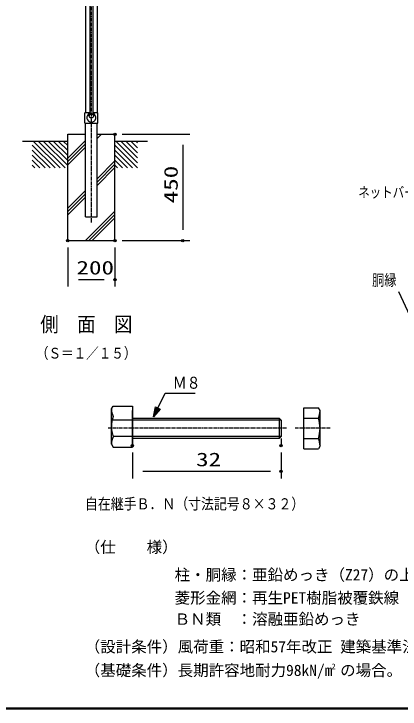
# Model space of a CAD drawing. Units: millimetres, scale not verified. Extents: x -4425 to 4425, y -3150 to 3150.
# Drawn here: x -165 to 1471, y -2925 to 20 of the extents above; entities that cross this region are included whole.
import ezdxf
from ezdxf.enums import TextEntityAlignment as Align

# ---------------------------------------------------------------- set-up
doc = ezdxf.new("R2010")
doc.units = ezdxf.units.MM
doc.header["$LTSCALE"] = 20
doc.header["$PDMODE"] = 32
doc.header["$PDSIZE"] = 10
doc.linetypes.add('USER1', pattern=[1.125, 0.75, -0.125, 0.125, -0.125])
for name, color, linetype, lineweight in [('0-1_2', 7, 'Continuous', 25), ('0-2_1', 7, 'Continuous', 25), ('0-3_13', 7, 'Continuous', 25), ('0-8_0', 1, 'Continuous', 25), ('0-A_WAKU', 7, 'Continuous', 25), ('0-B_D-TTL-TXT', 7, 'Continuous', 25)]:
    doc.layers.add(name, color=color, linetype=linetype, lineweight=lineweight)
doc.layers.add('0-9_DEFPOINTS', color=7, linetype='Continuous')
doc.styles.add('ＭＳ ゴシック', font='')
doc.styles.get('ＭＳ ゴシック').set_extended_font_data('MS Gothic')

msp = doc.modelspace()

# ---------------------------------------------------------------- linework, layer by layer
at = {"layer": '0-1_2'}
for p, q in [((336.49, -1811.06), (336.49, -1659.86)), ((1062.44, -1649.06), (1124.88, -1649.06)), ((1062.44, -1692.26), (1062.44, -1649.06)), ((336.49, -1692.26), (957.86, -1692.26)), ((966.5, -1700.9), (966.5, -1770.02)), ((1062.44, -1692.26), (1124.88, -1692.26)), ((1062.44, -1778.66), (1124.88, -1778.66)), ((248.3, -1803.22), (254.99, -1814.8)), ((1062.44, -1821.86), (1124.88, -1821.86)), ((1131.56, -1810.29), (1124.88, -1821.86))]:
    msp.add_line(p, q, dxfattribs=at)
at = {"layer": '0-1_2', "color": 4}
for p, q in [((966.5, -1700.9), (250.97, -1700.9)), ((966.5, -1770.02), (254.5, -1770.02))]:
    msp.add_line(p, q, dxfattribs=at)
at = {"layer": '0-1_2'}
for points in [[(248.3, -1803.22), (248.3, -1653.57), (254.99, -1641.99)], [(1131.56, -1810.29), (1131.56, -1660.64), (1124.88, -1649.06)], [(957.86, -1778.66), (336.49, -1778.66), (336.49, -1692.26)]]:
    msp.add_lwpolyline(points, dxfattribs=at)
for centre, radius, start, end in [((326.41, -1653.57), 78.11, 179.99966, 203.88217), ((1053.45, -1660.64), 78.11, 336.11783, 0.00034), ((391.18, -1728.4), 142.88, 162.40051, 197.59897), ((988.68, -1735.46), 142.88, 342.40103, 17.59949), ((326.41, -1803.22), 78.11, 156.11694, 179.99983), ((1053.45, -1810.29), 78.11, 0.00017, 23.88306)]:
    msp.add_arc(centre, radius, start, end, dxfattribs=at)
at = {"layer": '0-2_1', "color": 2, "linetype": 'USER1'}
for p, q in [((162.77, 1759.87), (162.77, -863.94)), ((990.1, -1735.46), (234.79, -1735.46)), ((1174.92, -1735.46), (1025.51, -1735.46))]:
    msp.add_line(p, q, dxfattribs=at)
at = {"layer": '0-2_1'}
for p, q in [((137.77, 133), (137.77, -399.7)), ((187.77, 133), (187.77, -399.7)), ((157.23, -404.94), (152.11, -410.06)), ((168.24, -405.05), (173.36, -410.17)), ((137.77, -490.21), (137.77, -442.71)), ((187.77, -840.22), (187.77, -442.71)), ((62.81, -490.21), (137.82, -490.21)), ((62.81, -940.23), (62.81, -490.21)), ((137.77, -840.22), (137.77, -490.21)), ((187.82, -490.21), (262.82, -490.21)), ((262.82, -940.23), (262.82, -490.21)), ((62.77, -520.21), (-128.93, -520.21)), ((400.21, -520.21), (262.77, -520.21)), ((137.77, -840.22), (187.77, -840.22)), ((62.81, -940.22), (262.82, -940.23)), ((957.86, -1692.26), (966.5, -1700.9)), ((336.49, -1778.66), (336.49, -1808.66)), ((957.86, -1778.66), (966.5, -1770.02)), ((966.5, -1778.66), (966.5, -1808.66))]:
    msp.add_line(p, q, dxfattribs=at)
at = {"layer": '0-2_1', "color": 4}
for p, q in [((187.82, -508.51), (206.12, -490.21)), ((-82.26, -520.21), (30.25, -632.71)), ((-61.04, -520.21), (51.46, -632.71)), ((-39.83, -520.21), (62.77, -622.81)), ((-18.62, -520.21), (62.77, -601.59)), ((2.6, -520.21), (62.77, -580.38)), ((23.81, -520.21), (62.77, -559.16)), ((45.03, -520.21), (62.77, -537.95)), ((62.81, -591.09), (137.82, -516.08)), ((267.75, -520.21), (359.04, -611.5)), ((288.97, -520.21), (359.04, -590.29)), ((310.18, -520.21), (359.04, -569.07)), ((331.39, -520.21), (359.04, -547.86)), ((352.61, -520.21), (359.04, -526.64)), ((-87.24, -536.44), (9.03, -632.71)), ((-87.24, -557.66), (-12.18, -632.71)), ((62.81, -605.23), (137.82, -530.23)), ((62.81, -619.37), (137.82, -544.37)), ((262.77, -536.44), (359.04, -632.71)), ((262.77, -557.66), (337.83, -632.71)), ((-87.24, -578.87), (-33.4, -632.71)), ((262.77, -578.87), (316.61, -632.71)), ((-87.24, -600.08), (-54.61, -632.71)), ((187.82, -678.22), (262.82, -603.22)), ((187.82, -692.37), (262.82, -617.36)), ((262.77, -600.08), (295.4, -632.71)), ((-87.24, -621.3), (-75.82, -632.71)), ((187.82, -706.51), (262.82, -631.51)), ((262.77, -621.3), (274.19, -632.71)), ((62.81, -803.23), (137.82, -728.22)), ((62.81, -817.37), (137.82, -742.37)), ((62.81, -831.51), (137.82, -756.51)), ((137.95, -940.22), (262.82, -815.36)), ((152.1, -940.22), (262.82, -829.5)), ((166.24, -940.22), (262.82, -843.65)), ((1512.92, -1259.96), (1464.6, -1157.34)), ((957.86, -1692.26), (957.86, -1778.66))]:
    msp.add_line(p, q, dxfattribs=at)
for points in [[(425.49, -1687.06), (475.46, -1587.12), (603.27, -1587.12)], [(448.97, -1651.84), (434.88, -1668.27), (439.58, -1647.14)]]:
    msp.add_lwpolyline(points, dxfattribs=at)
msp.add_lwpolyline([(453.67, -1654.19), (425.49, -1687.06), (434.88, -1644.79)], close=True, dxfattribs=at)
at = {"layer": '0-2_1'}
msp.add_lwpolyline([(1062.44, -1821.86), (1062.44, -1778.66), (1062.44, -1692.26)], dxfattribs=at)
msp.add_circle((162.77, -412.8), 9, dxfattribs=at)
for centre, radius, start, end in [((162.75, -419.66), 19, 112.92856, 65.65668), ((155.75, -404.18), 2, 349.34329, 96.63702), ((169.75, -404.19), 2, 65.55547, 190.65678)]:
    msp.add_arc(centre, radius, start, end, dxfattribs=at)
at = {"layer": '0-3_13'}
for p, q in [((156.34, 133), (156.34, -402.65)), ((169.2, 133), (169.2, -402.65)), ((156.34, -399.7), (135.27, -399.7)), ((135.27, -442.71), (135.27, -399.7)), ((190.27, -399.7), (169.2, -399.7)), ((190.27, -442.71), (190.27, -399.7)), ((135.27, -442.71), (190.27, -442.71))]:
    msp.add_line(p, q, dxfattribs=at)
at = {"layer": '0-8_0'}
for p, q in [((292.77, -490.21), (579.94, -490.21)), ((292.77, -940.23), (579.94, -940.23)), ((62.81, -970.22), (62.81, -1135.28)), ((262.82, -970.23), (262.82, -1135.28)), ((336.49, -1838.66), (336.49, -1947.46)), ((966.5, -1838.66), (966.5, -1947.46))]:
    msp.add_line(p, q, dxfattribs=at)
at = {"layer": '0-8_0', "color": 2}
for p, q in [((549.94, -535.21), (549.94, -895.23)), ((107.81, -1105.28), (217.82, -1105.28)), ((381.49, -1917.46), (921.5, -1917.46))]:
    msp.add_line(p, q, dxfattribs=at)
at = {"layer": '0-8_0', "color": 7}
for p, q in [((254.99, -1641.99), (336.49, -1641.99)), ((336.49, -1641.99), (336.49, -1814.8)), ((254.99, -1814.8), (336.49, -1814.8))]:
    msp.add_line(p, q, dxfattribs=at)
at = {"layer": '0-9_DEFPOINTS'}
for p in [(262.77, -490.21), (62.81, -940.22), (262.77, -940.23), (262.82, -940.23), (549.94, -940.23), (262.82, -1105.28), (336.49, -1808.66), (966.5, -1808.66), (966.5, -1917.46)]:
    msp.add_point(p, dxfattribs=at)
at = {"layer": '0-A_WAKU'}
msp.add_lwpolyline([(-4050.1, 2925.19), (4199.9, 2925.19), (4199.9, -2924.81), (-4050.1, -2924.81)], close=True, dxfattribs=at)
for points in [[(4197.9, 2923.19), (4197.9, -2922.81), (-4048.1, -2922.81)], [(4195.9, 2921.19), (4195.9, -2920.81), (-4046.1, -2920.81)]]:
    msp.add_lwpolyline(points, dxfattribs=at)

# ---------------------------------------------------------------- texts
at = {"layer": '0-2_1', "color": 4, "style": 'ＭＳ ゴシック'}
for s, height, width, p in [('ネットバー', 44.57, 0.8, (1293.23, -771.53)), ('胴縁', 47.36, 0.8, (1352.04, -1145.6)), ('側\u3000面\u3000図', 63.64, 0.9, (-53.53, -1345.98)), ('（Ｓ＝１／１５）', 45.89, 0.85, (-71.79, -1453.98)), ('Ｍ８', 50.59, 0.85, (508, -1583.17)), ('自在継手Ｂ．Ｎ（寸法記号８×３２）', 47.13, 0.85, (135.77, -2093.08))]:
    msp.add_text(s, height=height, dxfattribs=dict(at, width=width)).set_placement(p, align=Align.BOTTOM_LEFT)
at = {"layer": '0-8_0', "color": 3, "style": 'ＭＳ ゴシック', "width": 1.35}
msp.add_text('450', height=57.77, rotation=90, dxfattribs=at).set_placement((546.04, -782.72), align=Align.BOTTOM_LEFT)
for s, p in [('200', (99.82, -1101.38)), ('32', (606.49, -1913.56))]:
    msp.add_text(s, height=57.77, dxfattribs=at).set_placement(p, align=Align.BOTTOM_LEFT)
at = {"layer": '0-B_D-TTL-TXT', "style": 'ＭＳ ゴシック'}
for s, height, p in [('（仕\u3000\u3000様）', 48.09, (134.9, -2276.88)), ('柱・胴縁：亜鉛めっき（Z27）の上、ポリエステル樹脂静電粉体塗装', 48.09, (515.67, -2394.49)), ('菱形金網：再生PET樹脂被覆鉄線', 48.09, (515.67, -2492.09)), ('ＢＮ類\u3000：溶融亜鉛めっき', 48.09, (515.67, -2582.18)), ('（設計条件）風荷重：昭和57年改正 建築基準法・同施行令に基づく風圧力に準拠。', 48.09, (134.9, -2698.93)), ('（基礎条件）長期許容地耐力98kN/m の場合。', 48.09, (134.9, -2798.93)), ('2', 24.05, (1180.38, -2763.11))]:
    msp.add_text(s, height=height, dxfattribs=at).set_placement(p, align=Align.BOTTOM_LEFT)

doc.saveas('drawing.dxf')
